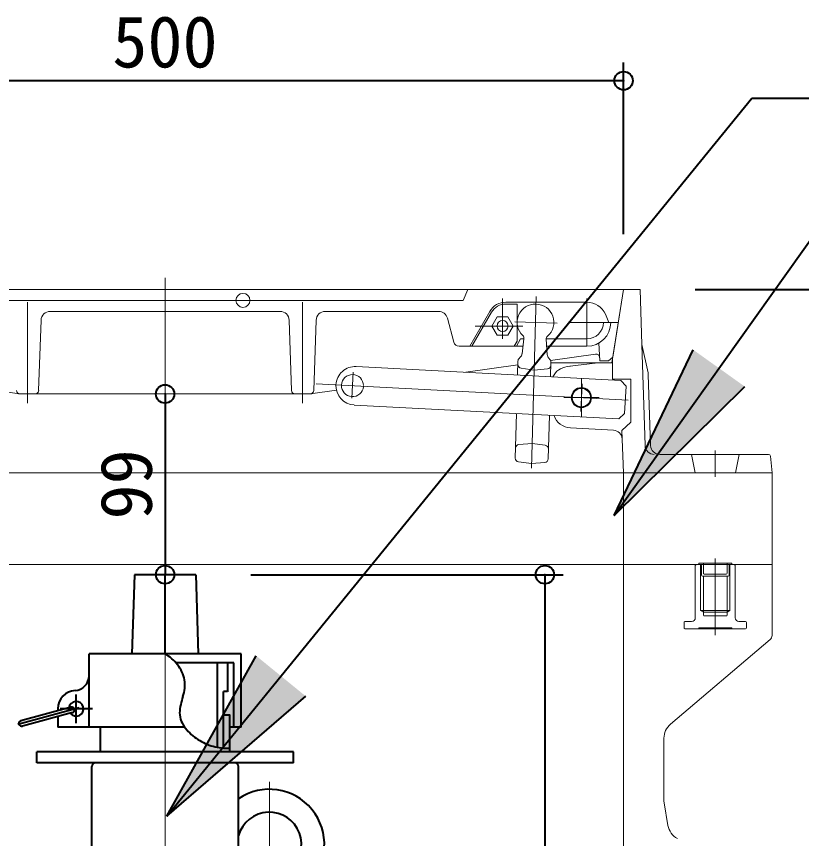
# Model space of a CAD drawing. Units: millimetres at full size, sheet at 1:20. Extents: x -5817 to 7940, y -3160 to 3160.
# Drawn here: x -3416.3 to -2988.2, y 696.8 to 1144.9 of the extents above; entities that cross this region are included whole.
import ezdxf
from ezdxf.enums import TextEntityAlignment as Align

# ---------------------------------------------------------------- set-up
doc = ezdxf.new("R2010")
doc.units = ezdxf.units.MM
doc.header["$LTSCALE"] = 20
doc.header["$PDMODE"] = 32
doc.header["$PDSIZE"] = 10
for name, color, linetype, lineweight in [('0-7_TEMP01', 3, 'Continuous', 18), ('0-9_躯体', 7, 'Continuous', 9), ('0-B_消火栓', 2, 'Continuous', 40), ('0-E_寸法', 1, 'Continuous', 40)]:
    doc.layers.add(name, color=color, linetype=linetype, lineweight=lineweight)
doc.styles.add('ＭＳ ゴシック', font='')
doc.styles.get('ＭＳ ゴシック').set_extended_font_data('MS Gothic')

msp = doc.modelspace()

# ---------------------------------------------------------------- linework, layer by layer
at = {"layer": '0-7_TEMP01'}
for p, q in [((-3335.25, 1002.47), (-3335.25, 846.11)), ((-3151.25, 991.11), (-3151.25, 969.11)), ((-3132.85, 992.26), (-3135.49, 898.73)), ((-3410.25, 989.11), (-3410.25, 934.11)), ((-3260.25, 989.11), (-3260.25, 934.11)), ((-3144.55, 978.43), (-3121.4, 977.77)), ((-3166.26, 976.11), (-3140.25, 976.11)), ((-3233.43, 936.79), (-3232.7, 950.89)), ((-3108.25, 947.61), (-3108.25, 926.62)), ((-3082.74, 935.77), (-3252.89, 944.69)), ((-3108.64, 929.62), (-3107.86, 944.6)), ((-3117.77, 937.11), (-3098.59, 937.11)), ((-3035.25, 908.31), (-3035.25, 893.93)), ((-3335.25, 871.11), (-3335.25, 601.11)), ((-3335.24, 414.61), (-3335.24, 840.61)), ((-3335.24, 414.61), (-3335.24, 840.61)), ((-3278.4, 727.78), (-3278.4, 585.28))]:
    msp.add_line(p, q, dxfattribs=at)
at = {"layer": '0-9_躯体'}
for p, q in [((-3593.25, 996.11), (-3077.25, 996.11)), ((-3085.25, 996.11), (-3585.25, 996.11)), ((-3092.87, 996.11), (-3203.19, 996.11)), ((-3172.75, 990.11), (-3170.25, 996.11)), ((-3076.25, 996.11), (-3085.25, 996.11)), ((-3076.25, 996.11), (-3075.29, 966.11)), ((-3105.25, 991.11), (-3105.25, 965.11)), ((-3172.75, 990.11), (-3512.75, 990.11)), ((-3149.47, 989.11), (-3105.25, 989.11)), ((-3149.47, 988.11), (-3143.25, 988.11)), ((-3143.25, 988.11), (-3143.25, 967.89)), ((-3272.59, 984.11), (-3397.91, 984.11)), ((-3186.1, 984.11), (-3247.91, 984.11)), ((-3158.13, 984.11), (-3169.11, 965.11)), ((-3167.95, 965.11), (-3157.27, 983.61)), ((-3093.25, 978.11), (-3095.16, 982.5)), ((-3404.19, 941.04), (-3402.91, 979.27)), ((-3266.31, 941.04), (-3267.58, 979.27)), ((-3252.91, 979.27), (-3254.19, 941.04)), ((-3181.27, 980.38), (-3177.84, 967.35)), ((-3145.48, 976.11), (-3148.36, 981.11)), ((-3093.17, 978.11), (-3115.36, 978.11)), ((-3096.25, 978.11), (-3088.1, 978.11)), ((-3154.14, 971.11), (-3157.02, 976.11)), ((-3148.36, 971.11), (-3145.48, 976.11)), ((-3154.14, 971.11), (-3148.36, 971.11)), ((-3144.86, 965.11), (-3143.25, 967.89)), ((-3141.39, 969.11), (-3143.7, 965.11)), ((-3141.39, 969.11), (-3143.7, 965.11)), ((-3141.39, 969.11), (-3139.61, 969.11)), ((-3140.63, 960.89), (-3139.6, 969.23)), ((-3127.42, 969.11), (-3105.25, 969.11)), ((-3126.85, 960.5), (-3127.4, 968.89)), ((-3174.93, 965.11), (-3140.11, 965.11)), ((-3167.95, 965.11), (-3144.86, 965.11)), ((-3127.16, 965.11), (-3105.25, 965.11)), ((-3098.82, 966.81), (-3098.11, 957.11)), ((-3075.29, 966.11), (-3073.53, 910.95)), ((-3075.29, 966.11), (-3071.88, 950.56)), ((-3142.22, 958.44), (-3141.55, 959.08)), ((-3100.52, 960.82), (-3125.02, 957.39)), ((-3093.42, 957.11), (-3091.11, 959.11)), ((-3537.98, 956.35), (-3414.59, 939.13)), ((-3142.91, 954.9), (-3171.34, 950.93)), ((-3142.85, 957.04), (-3143.06, 949.45)), ((-3126.04, 958.63), (-3125.4, 957.97)), ((-3124.86, 956.54), (-3125.08, 948.5)), ((-3124.87, 956.11), (-3091.25, 956.11)), ((-3099.25, 956.11), (-3116.03, 954.01)), ((-3093.42, 957.11), (-3098.11, 957.11)), ((-3091.25, 947.11), (-3091.25, 958.23)), ((-3086.73, 946.5), (-3231.03, 954.05)), ((-3141.18, 953.12), (-3133.99, 952.12)), ((-3133.99, 952.12), (-3126.74, 952.72)), ((-3114.25, 954.24), (-3116.03, 954.01)), ((-3081.25, 947.11), (-3091.25, 947.11)), ((-3083.89, 943.34), (-3086.73, 946.5)), ((-3081.25, 947.11), (-3081.25, 923.73)), ((-3071.76, 949.64), (-3070.53, 910.95)), ((-3241.78, 941.1), (-3255.91, 939.13)), ((-3084.67, 928.37), (-3083.89, 943.34)), ((-3256.18, 939.11), (-3414.31, 939.11)), ((-3087.83, 925.53), (-3232.13, 933.08)), ((-3143.65, 928.45), (-3144.34, 904.18)), ((-3125.68, 927.5), (-3126.35, 903.67)), ((-3084.67, 928.37), (-3087.83, 925.53)), ((-3086.23, 919.11), (-3081.25, 923.73)), ((-3114.26, 920.62), (-3090.77, 919.36)), ((-3085.25, 896.11), (-3086.23, 919.11)), ((-3142.36, 911.53), (-3135.12, 912.13)), ((-3135.12, 912.13), (-3127.92, 911.13)), ((-3006.15, 906.11), (-3065.53, 906.11)), ((-3048.25, 906.11), (-3046.25, 896.11)), ((-3022.25, 906.11), (-3024.25, 896.11)), ((-3004.25, 896.11), (-3005.16, 905.21)), ((-3142.62, 902.14), (-3135.43, 901.14)), ((-3135.43, 901.14), (-3128.18, 901.74)), ((-3521.01, 896.11), (-3085.25, 896.11)), ((-3004.25, 896.11), (-3085.25, 896.11)), ((-3085.25, 896.11), (-3085.25, 846.11)), ((-3004.25, 896.11), (-3004.25, 846.11)), ((-3044.25, 846.86), (-3026.25, 846.86)), ((-3044.25, 846.86), (-3044.25, 846.11)), ((-3041.75, 846.86), (-3041.75, 841.36)), ((-3035.25, 849.34), (-3035.25, 807.61)), ((-3028.75, 846.86), (-3028.75, 841.36)), ((-3026.25, 846.86), (-3026.25, 846.11)), ((-3666.25, 846.11), (-3335.25, 846.11)), ((-3044.25, 846.11), (-3335.25, 846.11)), ((-3085.25, 846.11), (-3085.25, 646.11)), ((-3045.65, 846.11), (-3046.15, 845.61)), ((-3046.15, 845.61), (-3046.15, 817.11)), ((-3043.25, 846.11), (-3044.25, 846.11)), ((-3043.25, 846.11), (-3043.25, 821.11)), ((-3043.25, 846.11), (-3042.8, 845.82)), ((-3042.75, 845.61), (-3042.75, 840.36)), ((-3027.75, 845.61), (-3027.75, 840.36)), ((-3027.25, 846.11), (-3027.69, 845.82)), ((-3027.25, 846.11), (-3027.25, 821.11)), ((-3027.25, 846.11), (-3026.25, 846.11)), ((-3027.25, 846.11), (-3024.85, 846.11)), ((-3004.25, 846.11), (-3026.25, 846.11)), ((-3024.85, 846.11), (-3024.35, 845.61)), ((-3024.35, 845.61), (-3024.35, 817.11)), ((-3004.25, 846.11), (-3004.25, 807.52)), ((-3042.25, 839.86), (-3028.25, 839.86)), ((-3041.65, 839.86), (-3041.65, 820.11)), ((-3041.25, 840.86), (-3029.25, 840.86)), ((-3028.85, 839.86), (-3028.85, 820.11)), ((-3043.25, 821.11), (-3027.25, 821.11)), ((-3043.25, 821.11), (-3041.65, 820.11)), ((-3041.65, 820.11), (-3041.65, 818.61)), ((-3041.65, 820.11), (-3028.85, 820.11)), ((-3027.25, 821.11), (-3028.85, 820.11)), ((-3028.85, 820.11), (-3028.85, 818.61)), ((-3041.15, 818.11), (-3029.35, 818.11)), ((-3052.3, 814.61), (-3052.3, 811.61)), ((-3048.15, 815.11), (-3051.8, 815.11)), ((-3051.8, 811.11), (-3018.7, 811.11)), ((-3044.25, 811.61), (-3026.25, 811.61)), ((-3044.25, 811.61), (-3044.25, 811.11)), ((-3026.25, 811.61), (-3026.25, 811.11)), ((-3022.35, 815.11), (-3018.7, 815.11)), ((-3018.2, 814.61), (-3018.2, 811.61)), ((-3005.32, 805.21), (-3059.65, 759.11)), ((-3063.25, 751.43), (-3063.25, 717.94)), ((-3063.11, 716.29), (-3061.06, 703.97))]:
    msp.add_line(p, q, dxfattribs=at)
for points in [[(-3091.11, 959.11), (-3085.25, 996.11), (-3091.59, 956.11)], [(-3157.02, 976.11), (-3154.14, 981.11), (-3148.36, 981.11)], [(-3045.65, 846.11), (-3043.25, 846.11), (-3027.25, 846.11)]]:
    msp.add_lwpolyline(points, dxfattribs=at)
for centre, radius in [((-3292.79, 990.11), 3.81), ((-3151.25, 976.11), 3), ((-3108.25, 937.11), 5.5), ((-3108.25, 937.11), 5.25), ((-3108.25, 937.11), 5)]:
    msp.add_circle(centre, radius, dxfattribs=at)
for centre, radius, start, end in [((-3149.47, 979.11), 10, 90, 150), ((-3149.47, 979.11), 9, 90, 150), ((-3133.25, 978.11), 10, 310.777, 225.984), ((-3105.25, 978.11), 11, 23.556, 90), ((-3397.91, 979.11), 5, 90, 178.091), ((-3272.59, 979.11), 5, 1.909, 90), ((-3247.91, 979.11), 5, 90, 178.091), ((-3186.1, 979.11), 5, 14.744, 90), ((-3105.25, 978.11), 13, 270, 0), ((-3105.25, 978.11), 9, 270, 0), ((-3141.59, 969.48), 2, 352.94, 45.984), ((-3125.41, 969.02), 2, 130.777, 183.821), ((-3174.93, 968.11), 3, 194.744, 270), ((-3143.62, 961.25), 3, 313.38, 352.94), ((-3123.85, 960.69), 3, 183.821, 223.381), ((-3100.24, 958.84), 2, 4.236, 97.945), ((-3140.9, 955.11), 2, 178.381, 262.04), ((-3140.85, 956.99), 2, 133.38, 178.38), ((-3126.9, 954.71), 2, 274.721, 358.381), ((-3126.86, 956.59), 2, 358.381, 43.381), ((-3231.58, 943.57), 10.5, 87, 177), ((-3114.78, 944.09), 10, 97.125, 154.22), ((-3076.76, 949.48), 5, 1.828, 12.381), ((-3233.07, 943.65), 6, 0, 355.198), ((-3414.31, 941.11), 2, 181.909, 270), ((-3406.18, 941.11), 2, 270, 358.091), ((-3264.31, 941.11), 2, 181.909, 270), ((-3256.18, 941.11), 2, 270, 358.091), ((-3231.58, 943.57), 10.5, 177, 267), ((-3113.72, 930.61), 10, 198.853, 266.907), ((-3091.04, 914.36), 5, 2.463, 86.907), ((-3142.19, 909.54), 2, 94.721, 178.38), ((-3128.2, 909.15), 2, 358.38, 82.04), ((-3068.53, 911.11), 5, 181.828, 270), ((-3065.53, 911.11), 5, 181.828, 270), ((-3006.15, 905.11), 1, 5.711, 90), ((-3142.34, 904.12), 2, 178.381, 262.04), ((-3128.35, 903.73), 2, 274.721, 358.381), ((-3043.25, 845.61), 0.5, 0, 90), ((-3027.25, 845.61), 0.5, 90, 180), ((-3042.25, 840.36), 0.5, 180, 270), ((-3041.25, 841.36), 0.5, 180, 270), ((-3029.25, 841.36), 0.5, 270, 0), ((-3028.25, 840.36), 0.5, 270, 0), ((-3048.15, 817.11), 2, 270, 0), ((-3041.15, 818.61), 0.5, 180, 270), ((-3029.35, 818.61), 0.5, 270, 0), ((-3022.35, 817.11), 2, 180, 270), ((-3051.8, 814.61), 0.5, 90, 180), ((-3051.8, 811.61), 0.5, 180, 270), ((-3018.7, 814.61), 0.5, 0, 90), ((-3018.7, 811.61), 0.5, 270, 0), ((-3007.25, 807.52), 3, 309.805, 0), ((-3053.25, 751.43), 10, 129.806, 180), ((-3053.25, 717.94), 10, 180, 189.462), ((-3051.2, 705.62), 10, 189.462, 241.928)]:
    msp.add_arc(centre, radius, start, end, dxfattribs=at)
at = {"layer": '0-B_消火栓'}
for p, q in [((-3351.99, 840.61), (-3353.32, 797.52)), ((-3318.49, 840.61), (-3351.99, 840.61)), ((-3335.24, 797.6), (-3335.24, 840.61)), ((-3318.49, 840.61), (-3317.16, 797.52)), ((-3318.49, 840.61), (-3317.16, 797.52)), ((-3353.32, 797.6), (-3317.17, 797.6)), ((-3293.74, 797.52), (-3376.74, 797.52)), ((-3376.74, 757.52), (-3376.74, 797.52)), ((-3293.74, 757.52), (-3293.74, 797.52)), ((-3297.74, 792.52), (-3329.28, 792.52)), ((-3306.74, 746.55), (-3306.74, 792.52)), ((-3301.19, 792.52), (-3300.99, 792.32)), ((-3300.99, 777.22), (-3300.99, 792.32)), ((-3297.74, 757.52), (-3297.74, 792.52)), ((-3383.74, 759.65), (-3383.74, 775.38)), ((-3301.19, 777.02), (-3303.49, 777.02)), ((-3303.49, 746.12), (-3303.49, 777.02)), ((-3300.99, 777.22), (-3301.19, 777.02)), ((-3382.12, 767.96), (-3415.62, 758.98)), ((-3386.55, 768.32), (-3413.82, 761.02)), ((-3393.74, 767.52), (-3393.74, 766.39)), ((-3374.91, 767.52), (-3392.52, 767.52)), ((-3385.77, 765.43), (-3413.04, 758.12)), ((-3393.74, 763.29), (-3393.74, 757.52)), ((-3324.59, 757.52), (-3393.74, 757.52)), ((-3370.49, 744.02), (-3370.49, 757.52)), ((-3299.99, 744.02), (-3299.99, 757.52)), ((-3293.74, 757.52), (-3299.99, 757.52)), ((-3265.24, 744.02), (-3405.24, 744.02)), ((-3405.24, 738.02), (-3405.24, 744.02)), ((-3265.24, 738.02), (-3265.24, 744.02)), ((-3265.24, 738.02), (-3405.24, 738.02)), ((-3375.24, 678.83), (-3375.24, 736.02)), ((-3295.24, 678.83), (-3295.24, 736.02))]:
    msp.add_line(p, q, dxfattribs=at)
msp.add_lwpolyline([(-3299.99, 744.02), (-3299.99, 764.02), (-3303.49, 764.02)], dxfattribs=at)
for centre, radius, start, end in [((-3347.45, 776.93), 23.95, 37.406, 59.3274), ((-3344, 779.19), 19.82, 11.8299, 38.2819), ((-3384.74, 785.49), 8, 273.185, 0), ((-3343.58, 780.63), 19.16, 340.4894, 7.851), ((-3383.74, 767.52), 10, 93.185, 180), ((-3383.74, 767.52), 4, 217.024, 172.976), ((-3293.72, 762.97), 33.73, 160.4893, 176.0285), ((-3386.15, 766.88), 1.5, 285, 105), ((-3313.3, 765.9), 14.07, 182.4083, 219.6681), ((-3413.43, 759.57), 1.5, 105, 285), ((-3302.9, 773.75), 27.11, 218.3958, 237.7464), ((-3301.09, 775.88), 29.89, 237.0063, 254.5462), ((-3300.99, 777.16), 31.14, 254.9956, 271.8338), ((-3373.24, 736.02), 2, 90, 180), ((-3297.24, 736.02), 2, 0, 90), ((-3278.4, 693.65), 30, 314.427, 124.152), ((-3278.4, 693.65), 17.5, 308.734, 164.233)]:
    msp.add_arc(centre, radius, start, end, dxfattribs=at)
at = {"layer": '0-E_寸法'}
for p, q in [((-3085.25, 1026.11), (-3085.25, 1119.82)), ((-3085.25, 1109.82), (-3585.25, 1109.82)), ((-3334.28, 709.01), (-3015.25, 1100.37)), ((-3015.25, 1100.37), (-2643.54, 1100.37)), ((-3090.36, 872.93), (-2979.41, 1028.69)), ((-3046.25, 996.11), (-2620.27, 996.11)), ((-3046.25, 996.11), (-2717.09, 996.11)), ((-3046.25, 996.11), (-2815.4, 996.11)), ((-3090.36, 872.93), (-3047.36, 963.22)), ((-3090.36, 872.93), (-3019.08, 943.08)), ((-3335.25, 939.11), (-3335.25, 840.61)), ((-3288.49, 840.61), (-3118.16, 840.61)), ((-3128.16, 840.61), (-3128.16, 414.61)), ((-3334.28, 709.01), (-3285.51, 796.32)), ((-3334.28, 709.01), (-3258.59, 774.38))]:
    msp.add_line(p, q, dxfattribs=at)
for p in [(-3085.25, 1109.82), (-3335.25, 939.11), (-3335.25, 840.61), (-3128.16, 840.61)]:
    msp.add_point(p, dxfattribs=at)
for points in [[(-3047.36, 963.22), (-3019.08, 943.08), (-3090.36, 872.93)], [(-3285.51, 796.32), (-3258.59, 774.38), (-3334.28, 709.01)]]:
    msp.add_solid(points, dxfattribs=at)

# ---------------------------------------------------------------- texts
at = {"layer": '0-E_寸法', "style": 'ＭＳ ゴシック'}
msp.add_text('500', height=28.15, dxfattribs=at).set_placement((-3364.05, 1108.6), align=Align.BOTTOM_LEFT)
msp.add_text('99', height=28.15, rotation=90, dxfattribs=at).set_placement((-3334.03, 870.66), align=Align.BOTTOM_LEFT)

doc.saveas('drawing.dxf')
